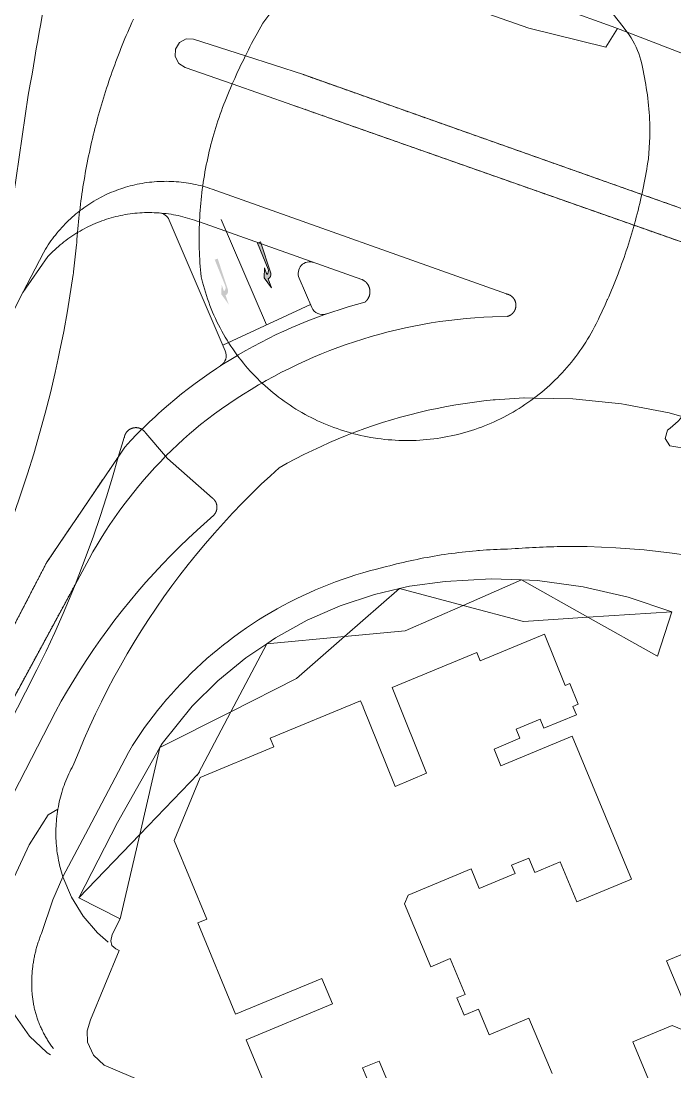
# Model space of a CAD drawing. Header units: millimetres. Extents: x 833924389 to 835767163, y 817400000 to 818811854.
# Drawn here: x 834654493 to 834710396, y 818627840 to 818717616 of the extents above; entities that cross this region are included whole.
import ezdxf

# ---------------------------------------------------------------- set-up
doc = ezdxf.new("R2010")
doc.units = ezdxf.units.MM
doc.header["$LTSCALE"] = 10
doc.header["$MEASUREMENT"] = 0
doc.linetypes.add('DGN Style 2', pattern=[15.39188, 9.235128, -6.156752])
doc.layers.add('01_Base_Plan', color=5, linetype='Continuous', lineweight=5)

msp = doc.modelspace()

# ---------------------------------------------------------------- hatches: boundary and pattern name
at = {"layer": '01_Base_Plan'}
for points in [[(834675840, 818696072), (834674961, 818698742), (834674709, 818698653), (834675607, 818696425, -0.35093), (834675497, 818695963), (834675295, 818696537), (834675276, 818695688), (834675911, 818694816), (834675633, 818695606, 0.363807)], [(834672184, 818694650), (834671305, 818697320), (834671053, 818697231), (834671951, 818695003, -0.35093), (834671840, 818694541), (834671638, 818695115), (834671620, 818694265), (834672255, 818693393), (834671977, 818694184, 0.363807)]]:
    msp.add_hatch(color=256, dxfattribs=at).paths.add_polyline_path(points)

# ---------------------------------------------------------------- linework, layer by layer
for p, q in [((834667154, 818700618), (834671957, 818689437)), ((834675479, 818691669), (834671614, 818700669)), ((834674961, 818698742), (834674709, 818698653)), ((834674709, 818698653), (834675607, 818696425)), ((834675840, 818696072), (834674961, 818698742)), ((834675295, 818696537), (834675276, 818695688)), ((834675497, 818695963), (834675295, 818696537)), ((834675276, 818695688), (834675911, 818694816)), ((834675911, 818694816), (834675633, 818695606)), ((834678265, 818695654), (834679344, 818693143)), ((834678265, 818695654), (834679344, 818693143)), ((834679229, 818693409), (834671743, 818689934))]:
    msp.add_line(p, q, dxfattribs=at)
at = {"layer": '01_Base_Plan', "flags": 128}
for points in [[(834609099, 818751690), (834627030, 818745233), (834628604, 818744667), (834651197, 818736531), (834654327, 818735404), (834659919, 818733390), (834672188, 818728972), (834684357, 818724590), (834705020, 818717150)], [(834609099, 818751690), (834627030, 818745233), (834628604, 818744667), (834651197, 818736531), (834654327, 818735404), (834659919, 818733390), (834672188, 818728972), (834684357, 818724590), (834705020, 818717150)], [(834603188, 818750505), (834606709, 818749263), (834626065, 818742438), (834627658, 818741876), (834650290, 818733895), (834652426, 818733142), (834653560, 818732736), (834659202, 818730716), (834669950, 818726867), (834674181, 818725352), (834680945, 818722969), (834697898, 818716996)], [(834603188, 818750505), (834606709, 818749263), (834626065, 818742438), (834627658, 818741876), (834650290, 818733895), (834652426, 818733142), (834653560, 818732736), (834659202, 818730716), (834669950, 818726867), (834674181, 818725352), (834680945, 818722969), (834697898, 818716996)], [(834659919, 818733390), (834659556, 818732035), (834659202, 818730716), (834659102, 818730345), (834658683, 818728781), (834656724, 818720236), (834656583, 818719522), (834656445, 818718808), (834656310, 818718093), (834656178, 818717378), (834656049, 818716662), (834655922, 818715946), (834655798, 818715229), (834655677, 818714512), (834655559, 818713794), (834655443, 818713076), (834655278, 818712223), (834655115, 818711270), (834654090, 818704233), (834652220, 818691792)], [(834684394, 818724602), (834685576, 818724969), (834686030, 818725111), (834688264, 818725507), (834690827, 818725563), (834693375, 818725279), (834695863, 818724661), (834698248, 818723720), (834700488, 818722472), (834702542, 818720939), (834704377, 818719147), (834705958, 818717129), (834706117, 818716911), (834706300, 818716674), (834706314, 818716653)], [(834670640, 818706704), (834670659, 818706782), (834670732, 818707072), (834670809, 818707363), (834670888, 818707652), (834670970, 818707941), (834671054, 818708228), (834671141, 818708515), (834671231, 818708802), (834671324, 818709087), (834671419, 818709371), (834671517, 818709655), (834671618, 818709938), (834671721, 818710219), (834671827, 818710500), (834671935, 818710780), (834672047, 818711058), (834672160, 818711336), (834672277, 818711612), (834672396, 818711888), (834672517, 818712162), (834672553, 818712240), (834672641, 818712435), (834672768, 818712707), (834672879, 818712990), (834673007, 818713262), (834673135, 818713533), (834673264, 818713803), (834673395, 818714073), (834673526, 818714343), (834673659, 818714612), (834673673, 818714639), (834673793, 818714881), (834673928, 818715149), (834674064, 818715416), (834674201, 818715683), (834674339, 818715949), (834674676, 818716540), (834675175, 818717423), (834676529, 818719243)], [(834664101, 818717761), (834663977, 818717488), (834663854, 818717214), (834663733, 818716939), (834663613, 818716664), (834663495, 818716388), (834663379, 818716112), (834663263, 818715835), (834663150, 818715557), (834663038, 818715279), (834662927, 818715000), (834662818, 818714721), (834662711, 818714441), (834662605, 818714160), (834662501, 818713879), (834662398, 818713597), (834662296, 818713314), (834662197, 818713031), (834662099, 818712748), (834662002, 818712464), (834661907, 818712179), (834661813, 818711894), (834661721, 818711609), (834661631, 818711323), (834661542, 818711036), (834661455, 818710749), (834661369, 818710462), (834661285, 818710174), (834661257, 818710075)], [(834697898, 818716996), (834704489, 818715376), (834705469, 818716977)], [(834697898, 818716996), (834704489, 818715376), (834705469, 818716977)], [(834706314, 818716653), (834706473, 818716429), (834706636, 818716177), (834706789, 818715919), (834706932, 818715655), (834707064, 818715386), (834707184, 818715111), (834707294, 818714832), (834707392, 818714548), (834707479, 818714261), (834707554, 818713971), (834707617, 818713678), (834707669, 818713382), (834707724, 818713080), (834707785, 818712786), (834707841, 818712492), (834707894, 818712196), (834707944, 818711900), (834707989, 818711604), (834708032, 818711307), (834708070, 818711009), (834708105, 818710711), (834708136, 818710413), (834708163, 818710114), (834708187, 818709815), (834708207, 818709516), (834708223, 818709216), (834708236, 818708917), (834708245, 818708617), (834708250, 818708317), (834708252, 818708017), (834708250, 818707717), (834708120, 818705851), (834708074, 818705555), (834708026, 818705259), (834707977, 818704963), (834707925, 818704667), (834707872, 818704372), (834707817, 818704077), (834707760, 818703783), (834707701, 818703489), (834707640, 818703195), (834707577, 818702901), (834707556, 818702804), (834707513, 818702609), (834707446, 818702316), (834707378, 818702024), (834707308, 818701732), (834707236, 818701441), (834707162, 818701150), (834707087, 818700860), (834707009, 818700570), (834706930, 818700281), (834706898, 818700168), (834706849, 818699992), (834706766, 818699703), (834706681, 818699416), (834706595, 818699128), (834706506, 818698842), (834706416, 818698556), (834706324, 818698270), (834706230, 818697985), (834706135, 818697701), (834706037, 818697417), (834705938, 818697134), (834705837, 818696851), (834705734, 818696569), (834705630, 818696288), (834705524, 818696008), (834705416, 818695728), (834705306, 818695449), (834705194, 818695170), (834705081, 818694892), (834704966, 818694615), (834704849, 818694339), (834704730, 818694064), (834704627, 818693829)], [(834705020, 818717150), (834705469, 818716977)], [(834705020, 818717150), (834705469, 818716977)], [(834705469, 818716977), (834706314, 818716653)], [(834705469, 818716977), (834706314, 818716653)], [(834706314, 818716653), (834718065, 818712143)], [(834706314, 818716653), (834718065, 818712143)], [(834669250, 818716070), (834668601, 818716083), (834668031, 818715773), (834667690, 818715220), (834667669, 818714572), (834667972, 818713998), (834668520, 818713650)], [(834669250, 818716070), (834668601, 818716083), (834668031, 818715773), (834667690, 818715220), (834667669, 818714572), (834667972, 818713998), (834668520, 818713650)], [(834669250, 818716070), (834673673, 818714639), (834678632, 818713034)], [(834669250, 818716070), (834673673, 818714639), (834678632, 818713034)], [(834668520, 818713650), (834672553, 818712240), (834677730, 818710430)], [(834668520, 818713650), (834672553, 818712240), (834677730, 818710430)], [(834678632, 818713034), (834707556, 818702804), (834717004, 818699462), (834757585, 818685108)], [(834677730, 818710430), (834706898, 818700168), (834716198, 818696896), (834756840, 818682598)], [(834661257, 818710075), (834661202, 818709885), (834661121, 818709596), (834661042, 818709307), (834660964, 818709017), (834660888, 818708727), (834660813, 818708437), (834660740, 818708146), (834660669, 818707854), (834660599, 818707563), (834660531, 818707270), (834660464, 818706978), (834660399, 818706685), (834660336, 818706392), (834660274, 818706098), (834660214, 818705804), (834660155, 818705510), (834660098, 818705216), (834660043, 818704921), (834659989, 818704626), (834659937, 818704330), (834659886, 818704035), (834659837, 818703739), (834659790, 818703442), (834659744, 818703146), (834659700, 818702849), (834659658, 818702552), (834659617, 818702255), (834659578, 818701957), (834659540, 818701660), (834659509, 818701398)], [(834670025, 818703505), (834670031, 818703543), (834670074, 818703840), (834670120, 818704137), (834670169, 818704433), (834670220, 818704728), (834670275, 818705023), (834670332, 818705318), (834670392, 818705612), (834670454, 818705905), (834670520, 818706198), (834670588, 818706490), (834670640, 818706704)], [(834670025, 818703505), (834669841, 818703553), (834669637, 818703603), (834669432, 818703649), (834669226, 818703692), (834669020, 818703731), (834668813, 818703767), (834668605, 818703798), (834668397, 818703827), (834668189, 818703851), (834667980, 818703872), (834667770, 818703890), (834667561, 818703903), (834667351, 818703913), (834667141, 818703920), (834666931, 818703922), (834666721, 818703921), (834666511, 818703917), (834666302, 818703908), (834666092, 818703896), (834665883, 818703881), (834665673, 818703861), (834665465, 818703838), (834665256, 818703812), (834665049, 818703782), (834664841, 818703748), (834664635, 818703710), (834664429, 818703669), (834664224, 818703625), (834664019, 818703577), (834663816, 818703525), (834663613, 818703469), (834663412, 818703411), (834663211, 818703348), (834663012, 818703282), (834662813, 818703213), (834662616, 818703140), (834662421, 818703064), (834662226, 818702985), (834662034, 818702902), (834661842, 818702815), (834661652, 818702726), (834661464, 818702633), (834661277, 818702537), (834661092, 818702437), (834660909, 818702335), (834660728, 818702229), (834660548, 818702120), (834660371, 818702008), (834660195, 818701892), (834660022, 818701774), (834659850, 818701653), (834659681, 818701529), (834659584, 818701455), (834659514, 818701401), (834659509, 818701398)], [(834670025, 818703505), (834669841, 818703553), (834669637, 818703603), (834669432, 818703649), (834669226, 818703692), (834669020, 818703731), (834668813, 818703767), (834668605, 818703798), (834668397, 818703827), (834668189, 818703851), (834667980, 818703872), (834667770, 818703890), (834667561, 818703903), (834667351, 818703913), (834667141, 818703920), (834666931, 818703922), (834666721, 818703921), (834666511, 818703917), (834666302, 818703908), (834666092, 818703896), (834665883, 818703881), (834665673, 818703861), (834665465, 818703838), (834665256, 818703812), (834665049, 818703782), (834664841, 818703748), (834664635, 818703710), (834664429, 818703669), (834664224, 818703625), (834664019, 818703577), (834663816, 818703525), (834663613, 818703469), (834663412, 818703411), (834663211, 818703348), (834663012, 818703282), (834662813, 818703213), (834662616, 818703140), (834662421, 818703064), (834662226, 818702985), (834662034, 818702902), (834661842, 818702815), (834661652, 818702726), (834661464, 818702633), (834661277, 818702537), (834661092, 818702437), (834660909, 818702335), (834660728, 818702229), (834660548, 818702120), (834660371, 818702008), (834660195, 818701892), (834660022, 818701774), (834659850, 818701653), (834659681, 818701529), (834659584, 818701455), (834659514, 818701401), (834659509, 818701398)], [(834669748, 818700448), (834669753, 818700557), (834669768, 818700857), (834669786, 818701156), (834669807, 818701456), (834669830, 818701755), (834669857, 818702054), (834669886, 818702352), (834669918, 818702651), (834669953, 818702948), (834669990, 818703246), (834670008, 818703376), (834670025, 818703505)], [(834675092, 818686693), (834675451, 818686898), (834676110, 818687259), (834676774, 818687609), (834677445, 818687947), (834678122, 818688273), (834678804, 818688588), (834679492, 818688890), (834680184, 818689181), (834680882, 818689459), (834681585, 818689725), (834682292, 818689979), (834683003, 818690220), (834683719, 818690449), (834684438, 818690666), (834685161, 818690869), (834685887, 818691061), (834686617, 818691239), (834687350, 818691405), (834688085, 818691558), (834688823, 818691698), (834689564, 818691825), (834690306, 818691939), (834691050, 818692040), (834691796, 818692129), (834692544, 818692204), (834693293, 818692266), (834694042, 818692315), (834694792, 818692351), (834696055, 818692382), (834696072, 818692386), (834696088, 818692391), (834696105, 818692396), (834696121, 818692401), (834696137, 818692406), (834696154, 818692412), (834696170, 818692418), (834696186, 818692424), (834696201, 818692431), (834696217, 818692438), (834696233, 818692445), (834696248, 818692452), (834696263, 818692460), (834696279, 818692468), (834696294, 818692476), (834696309, 818692485), (834696323, 818692493), (834696338, 818692502), (834696352, 818692512), (834696367, 818692521), (834696381, 818692531), (834696395, 818692541), (834696409, 818692551), (834696422, 818692562), (834696436, 818692572), (834696449, 818692583), (834696462, 818692594), (834696475, 818692606), (834696487, 818692617), (834696500, 818692629), (834696512, 818692641), (834696524, 818692653), (834696536, 818692666), (834696547, 818692679), (834696559, 818692691), (834696570, 818692704), (834696581, 818692718), (834696591, 818692731), (834696602, 818692745), (834696612, 818692759), (834696622, 818692773), (834696631, 818692787), (834696641, 818692801), (834696650, 818692815), (834696659, 818692830), (834696668, 818692845), (834696676, 818692860), (834696684, 818692875), (834696692, 818692890), (834696700, 818692905), (834696707, 818692921), (834696714, 818692937), (834696721, 818692952), (834696727, 818692968), (834696734, 818692984), (834696740, 818693000), (834696745, 818693016), (834696751, 818693033), (834696756, 818693049), (834696761, 818693065), (834696765, 818693082), (834696770, 818693099), (834696774, 818693115), (834696777, 818693132), (834696781, 818693149), (834696784, 818693166), (834696787, 818693183), (834696789, 818693199), (834696791, 818693216), (834696793, 818693234), (834696795, 818693251), (834696796, 818693268), (834696797, 818693285), (834696798, 818693302), (834696798, 818693319), (834696798, 818693336), (834696798, 818693353), (834696798, 818693370), (834696797, 818693388), (834696796, 818693405), (834696795, 818693422), (834696793, 818693439), (834696791, 818693456), (834696789, 818693473), (834696786, 818693490), (834696783, 818693507), (834696780, 818693524), (834696777, 818693540), (834696773, 818693557), (834696769, 818693574), (834696765, 818693590), (834696760, 818693607), (834696755, 818693623), (834696750, 818693640), (834696744, 818693656), (834696739, 818693672), (834696733, 818693688), (834696726, 818693704), (834696720, 818693720), (834696713, 818693736), (834696706, 818693751), (834696698, 818693767), (834696691, 818693782), (834696683, 818693797), (834696675, 818693812), (834696666, 818693827), (834696657, 818693842), (834696648, 818693856), (834696639, 818693871), (834696630, 818693885), (834696620, 818693899), (834696610, 818693913), (834696600, 818693927), (834696589, 818693941), (834696579, 818693954), (834696568, 818693967), (834696557, 818693980), (834696545, 818693993), (834696534, 818694006), (834696522, 818694018), (834696510, 818694030), (834696497, 818694042), (834696485, 818694054), (834696472, 818694066), (834696459, 818694077), (834696446, 818694088), (834696433, 818694099), (834696420, 818694110), (834696406, 818694120), (834696392, 818694130), (834696378, 818694140), (834696364, 818694150), (834696350, 818694159), (834696335, 818694168), (834696321, 818694177), (834696306, 818694186), (834696291, 818694195), (834696276, 818694203), (834696261, 818694211), (834696245, 818694218), (834696230, 818694226), (834696214, 818694233), (834696199, 818694239), (834696183, 818694246), (834696167, 818694252), (834696151, 818694258), (834696135, 818694264), (834696118, 818694269), (834696102, 818694274), (834696085, 818694279), (834696069, 818694284), (834696052, 818694288), (834696036, 818694292), (834696019, 818694296), (834696002, 818694299), (834695985, 818694302), (834670846, 818703251), (834670647, 818703318), (834670447, 818703382), (834670246, 818703443), (834670044, 818703500), (834670025, 818703505)], [(834675092, 818686693), (834675451, 818686898), (834676110, 818687259), (834676774, 818687609), (834677445, 818687947), (834678122, 818688273), (834678804, 818688588), (834679492, 818688890), (834680184, 818689181), (834680882, 818689459), (834681585, 818689725), (834682292, 818689979), (834683003, 818690220), (834683719, 818690449), (834684438, 818690666), (834685161, 818690869), (834685887, 818691061), (834686617, 818691239), (834687350, 818691405), (834688085, 818691558), (834688823, 818691698), (834689564, 818691825), (834690306, 818691939), (834691050, 818692040), (834691796, 818692129), (834692544, 818692204), (834693293, 818692266), (834694042, 818692315), (834694792, 818692351), (834696055, 818692382), (834696072, 818692386), (834696088, 818692391), (834696105, 818692396), (834696121, 818692401), (834696137, 818692406), (834696154, 818692412), (834696170, 818692418), (834696186, 818692424), (834696201, 818692431), (834696217, 818692438), (834696233, 818692445), (834696248, 818692452), (834696263, 818692460), (834696279, 818692468), (834696294, 818692476), (834696309, 818692485), (834696323, 818692493), (834696338, 818692502), (834696352, 818692512), (834696367, 818692521), (834696381, 818692531), (834696395, 818692541), (834696409, 818692551), (834696422, 818692562), (834696436, 818692572), (834696449, 818692583), (834696462, 818692594), (834696475, 818692606), (834696487, 818692617), (834696500, 818692629), (834696512, 818692641), (834696524, 818692653), (834696536, 818692666), (834696547, 818692679), (834696559, 818692691), (834696570, 818692704), (834696581, 818692718), (834696591, 818692731), (834696602, 818692745), (834696612, 818692759), (834696622, 818692773), (834696631, 818692787), (834696641, 818692801), (834696650, 818692815), (834696659, 818692830), (834696668, 818692845), (834696676, 818692860), (834696684, 818692875), (834696692, 818692890), (834696700, 818692905), (834696707, 818692921), (834696714, 818692937), (834696721, 818692952), (834696727, 818692968), (834696734, 818692984), (834696740, 818693000), (834696745, 818693016), (834696751, 818693033), (834696756, 818693049), (834696761, 818693065), (834696765, 818693082), (834696770, 818693099), (834696774, 818693115), (834696777, 818693132), (834696781, 818693149), (834696784, 818693166), (834696787, 818693183), (834696789, 818693199), (834696791, 818693216), (834696793, 818693234), (834696795, 818693251), (834696796, 818693268), (834696797, 818693285), (834696798, 818693302), (834696798, 818693319), (834696798, 818693336), (834696798, 818693353), (834696798, 818693370), (834696797, 818693388), (834696796, 818693405), (834696795, 818693422), (834696793, 818693439), (834696791, 818693456), (834696789, 818693473), (834696786, 818693490), (834696783, 818693507), (834696780, 818693524), (834696777, 818693540), (834696773, 818693557), (834696769, 818693574), (834696765, 818693590), (834696760, 818693607), (834696755, 818693623), (834696750, 818693640), (834696744, 818693656), (834696739, 818693672), (834696733, 818693688), (834696726, 818693704), (834696720, 818693720), (834696713, 818693736), (834696706, 818693751), (834696698, 818693767), (834696691, 818693782), (834696683, 818693797), (834696675, 818693812), (834696666, 818693827), (834696657, 818693842), (834696648, 818693856), (834696639, 818693871), (834696630, 818693885), (834696620, 818693899), (834696610, 818693913), (834696600, 818693927), (834696589, 818693941), (834696579, 818693954), (834696568, 818693967), (834696557, 818693980), (834696545, 818693993), (834696534, 818694006), (834696522, 818694018), (834696510, 818694030), (834696497, 818694042), (834696485, 818694054), (834696472, 818694066), (834696459, 818694077), (834696446, 818694088), (834696433, 818694099), (834696420, 818694110), (834696406, 818694120), (834696392, 818694130), (834696378, 818694140), (834696364, 818694150), (834696350, 818694159), (834696335, 818694168), (834696321, 818694177), (834696306, 818694186), (834696291, 818694195), (834696276, 818694203), (834696261, 818694211), (834696245, 818694218), (834696230, 818694226), (834696214, 818694233), (834696199, 818694239), (834696183, 818694246), (834696167, 818694252), (834696151, 818694258), (834696135, 818694264), (834696118, 818694269), (834696102, 818694274), (834696085, 818694279), (834696069, 818694284), (834696052, 818694288), (834696036, 818694292), (834696019, 818694296), (834696002, 818694299), (834695985, 818694302), (834670846, 818703251), (834670647, 818703318), (834670447, 818703382), (834670246, 818703443), (834670044, 818703500), (834670025, 818703505)], [(834659509, 818701398), (834659349, 818701271), (834659186, 818701139), (834659026, 818701003), (834658868, 818700864), (834658713, 818700723), (834658560, 818700579), (834658410, 818700433), (834658262, 818700283), (834658117, 818700132), (834657974, 818699977), (834657834, 818699821), (834657697, 818699662), (834657563, 818699500), (834657432, 818699336), (834657303, 818699170), (834657178, 818699002), (834657055, 818698831), (834656936, 818698659), (834656819, 818698484), (834656705, 818698308), (834656595, 818698129), (834656405, 818697805), (834654657, 818694417)], [(834659509, 818701398), (834659349, 818701271), (834659186, 818701139), (834659026, 818701003), (834658868, 818700864), (834658713, 818700723), (834658560, 818700579), (834658410, 818700433), (834658262, 818700283), (834658117, 818700132), (834657974, 818699977), (834657834, 818699821), (834657697, 818699662), (834657563, 818699500), (834657432, 818699336), (834657303, 818699170), (834657178, 818699002), (834657055, 818698831), (834656936, 818698659), (834656819, 818698484), (834656705, 818698308), (834656595, 818698129), (834656405, 818697805), (834654657, 818694417)], [(834659509, 818701398), (834659505, 818701362), (834659501, 818701334), (834659470, 818701064), (834659438, 818700766), (834659407, 818700467), (834659377, 818700169), (834659349, 818699870), (834659323, 818699571), (834659321, 818699548)], [(834659321, 818699548), (834659357, 818699570), (834659368, 818699576), (834659536, 818699675), (834659716, 818699776), (834659898, 818699875), (834660081, 818699970), (834660267, 818700062), (834660454, 818700151), (834660642, 818700236), (834660832, 818700318), (834661023, 818700397), (834661216, 818700473), (834661409, 818700545), (834661605, 818700613), (834661801, 818700679), (834661998, 818700741), (834662197, 818700799), (834662396, 818700854), (834662596, 818700905), (834662798, 818700953), (834663000, 818700998), (834663202, 818701039), (834663406, 818701076), (834663610, 818701110), (834663815, 818701140), (834664020, 818701166), (834664225, 818701190), (834664431, 818701209), (834664637, 818701225), (834664844, 818701237), (834665051, 818701246), (834665257, 818701251), (834665464, 818701252), (834665671, 818701250), (834665878, 818701244), (834666085, 818701235), (834666291, 818701222), (834666497, 818701205), (834666703, 818701185), (834666909, 818701161), (834667114, 818701134), (834667318, 818701103), (834667522, 818701069), (834667725, 818701031), (834667928, 818700989), (834668130, 818700944), (834668331, 818700895), (834668531, 818700843), (834668730, 818700787), (834668929, 818700728), (834669126, 818700666), (834669322, 818700600), (834669552, 818700517), (834669748, 818700448)], [(834659321, 818699548), (834659357, 818699570), (834659368, 818699576), (834659536, 818699675), (834659716, 818699776), (834659898, 818699875), (834660081, 818699970), (834660267, 818700062), (834660454, 818700151), (834660642, 818700236), (834660832, 818700318), (834661023, 818700397), (834661216, 818700473), (834661409, 818700545), (834661605, 818700613), (834661801, 818700679), (834661998, 818700741), (834662197, 818700799), (834662396, 818700854), (834662596, 818700905), (834662798, 818700953), (834663000, 818700998), (834663202, 818701039), (834663406, 818701076), (834663610, 818701110), (834663815, 818701140), (834664020, 818701166), (834664225, 818701190), (834664431, 818701209), (834664637, 818701225), (834664844, 818701237), (834665051, 818701246), (834665257, 818701251), (834665464, 818701252), (834665671, 818701250), (834665878, 818701244), (834666085, 818701235), (834666291, 818701222), (834666497, 818701205), (834666703, 818701185), (834666909, 818701161), (834667114, 818701134), (834667318, 818701103), (834667522, 818701069), (834667725, 818701031), (834667928, 818700989), (834668130, 818700944), (834668331, 818700895), (834668531, 818700843), (834668730, 818700787), (834668929, 818700728), (834669126, 818700666), (834669322, 818700600), (834669552, 818700517), (834669748, 818700448)], [(834672992, 818689053), (834672947, 818689112), (834672771, 818689355), (834672600, 818689601), (834672432, 818689850), (834672268, 818690101), (834672109, 818690355), (834671954, 818690612), (834671803, 818690872), (834671656, 818691133), (834671514, 818691397), (834671376, 818691664), (834671243, 818691933), (834671115, 818692204), (834670990, 818692477), (834670871, 818692752), (834670756, 818693029), (834670645, 818693308), (834670539, 818693589), (834670438, 818693871), (834670342, 818694155), (834670250, 818694441), (834670164, 818694728), (834670082, 818695017), (834670004, 818695307), (834669893, 818695764), (834669863, 818696063), (834669836, 818696361), (834669812, 818696660), (834669790, 818696960), (834669772, 818697259), (834669756, 818697559), (834669743, 818697858), (834669733, 818698158), (834669725, 818698458), (834669721, 818698758), (834669719, 818699058), (834669720, 818699358), (834669724, 818699658), (834669731, 818699958), (834669740, 818700258), (834669746, 818700392), (834669748, 818700448)], [(834669748, 818700448), (834683624, 818695539), (834683642, 818695531), (834683660, 818695523), (834683678, 818695515), (834683696, 818695506), (834683713, 818695497), (834683731, 818695487), (834683748, 818695478), (834683765, 818695468), (834683782, 818695458), (834683799, 818695447), (834683816, 818695436), (834683832, 818695425), (834683848, 818695414), (834683864, 818695402), (834683880, 818695390), (834683896, 818695378), (834683911, 818695365), (834683926, 818695352), (834683941, 818695339), (834683956, 818695326), (834683970, 818695312), (834683984, 818695298), (834683998, 818695284), (834684012, 818695270), (834684026, 818695255), (834684039, 818695241), (834684052, 818695226), (834684065, 818695210), (834684077, 818695195), (834684089, 818695179), (834684101, 818695163), (834684113, 818695147), (834684124, 818695131), (834684135, 818695114), (834684146, 818695098), (834684156, 818695081), (834684166, 818695064), (834684176, 818695047), (834684186, 818695029), (834684195, 818695012), (834684204, 818694994), (834684213, 818694976), (834684221, 818694958), (834684229, 818694940), (834684237, 818694922), (834684244, 818694903), (834684251, 818694885), (834684258, 818694866), (834684264, 818694847), (834684270, 818694828), (834684276, 818694809), (834684281, 818694790), (834684286, 818694771), (834684291, 818694752), (834684295, 818694733), (834684299, 818694713), (834684303, 818694694), (834684307, 818694674), (834684310, 818694654), (834684312, 818694635), (834684315, 818694615), (834684317, 818694595), (834684318, 818694576), (834684320, 818694556), (834684321, 818694536), (834684321, 818694516), (834684321, 818694496), (834684321, 818694477), (834684321, 818694457), (834684320, 818694437), (834684319, 818694417), (834684318, 818694397), (834684316, 818694378), (834684314, 818694358), (834684311, 818694338), (834684308, 818694319), (834684305, 818694299), (834684302, 818694279), (834684298, 818694260), (834684294, 818694241), (834684289, 818694221), (834684284, 818694202), (834684279, 818694183), (834684273, 818694164), (834684268, 818694145), (834684261, 818694126), (834684255, 818694107), (834684248, 818694089), (834684241, 818694070), (834684233, 818694052), (834684225, 818694034), (834684217, 818694016), (834684209, 818693998), (834684200, 818693980), (834684191, 818693962), (834684182, 818693945), (834684172, 818693927), (834684162, 818693910), (834684152, 818693893), (834684152, 818693893), (834684141, 818693876), (834684130, 818693860), (834684119, 818693843), (834684108, 818693827), (834684096, 818693811), (834684084, 818693795), (834684072, 818693780), (834684059, 818693764), (834684046, 818693749), (834684033, 818693734), (834684020, 818693720), (834684006, 818693705), (834683993, 818693691), (834683978, 818693677), (834683964, 818693663), (834683950, 818693650), (834683935, 818693637), (834683920, 818693624), (834683905, 818693611), (834683888, 818693598), (834683178, 818693407), (834682472, 818693203), (834681769, 818692987), (834681070, 818692758), (834680375, 818692518), (834679684, 818692266), (834678998, 818692001), (834678317, 818691724), (834677640, 818691436), (834676969, 818691136), (834676303, 818690824), (834675643, 818690501), (834674988, 818690166), (834674339, 818689820), (834673697, 818689463), (834673060, 818689094), (834672992, 818689053)], [(834669748, 818700448), (834683624, 818695539), (834683642, 818695531), (834683660, 818695523), (834683678, 818695515), (834683696, 818695506), (834683713, 818695497), (834683731, 818695487), (834683748, 818695478), (834683765, 818695468), (834683782, 818695458), (834683799, 818695447), (834683816, 818695436), (834683832, 818695425), (834683848, 818695414), (834683864, 818695402), (834683880, 818695390), (834683896, 818695378), (834683911, 818695365), (834683926, 818695352), (834683941, 818695339), (834683956, 818695326), (834683970, 818695312), (834683984, 818695298), (834683998, 818695284), (834684012, 818695270), (834684026, 818695255), (834684039, 818695241), (834684052, 818695226), (834684065, 818695210), (834684077, 818695195), (834684089, 818695179), (834684101, 818695163), (834684113, 818695147), (834684124, 818695131), (834684135, 818695114), (834684146, 818695098), (834684156, 818695081), (834684166, 818695064), (834684176, 818695047), (834684186, 818695029), (834684195, 818695012), (834684204, 818694994), (834684213, 818694976), (834684221, 818694958), (834684229, 818694940), (834684237, 818694922), (834684244, 818694903), (834684251, 818694885), (834684258, 818694866), (834684264, 818694847), (834684270, 818694828), (834684276, 818694809), (834684281, 818694790), (834684286, 818694771), (834684291, 818694752), (834684295, 818694733), (834684299, 818694713), (834684303, 818694694), (834684307, 818694674), (834684310, 818694654), (834684312, 818694635), (834684315, 818694615), (834684317, 818694595), (834684318, 818694576), (834684320, 818694556), (834684321, 818694536), (834684321, 818694516), (834684321, 818694496), (834684321, 818694477), (834684321, 818694457), (834684320, 818694437), (834684319, 818694417), (834684318, 818694397), (834684316, 818694378), (834684314, 818694358), (834684311, 818694338), (834684308, 818694319), (834684305, 818694299), (834684302, 818694279), (834684298, 818694260), (834684294, 818694241), (834684289, 818694221), (834684284, 818694202), (834684279, 818694183), (834684273, 818694164), (834684268, 818694145), (834684261, 818694126), (834684255, 818694107), (834684248, 818694089), (834684241, 818694070), (834684233, 818694052), (834684225, 818694034), (834684217, 818694016), (834684209, 818693998), (834684200, 818693980), (834684191, 818693962), (834684182, 818693945), (834684172, 818693927), (834684162, 818693910), (834684152, 818693893), (834684152, 818693893), (834684141, 818693876), (834684130, 818693860), (834684119, 818693843), (834684108, 818693827), (834684096, 818693811), (834684084, 818693795), (834684072, 818693780), (834684059, 818693764), (834684046, 818693749), (834684033, 818693734), (834684020, 818693720), (834684006, 818693705), (834683993, 818693691), (834683978, 818693677), (834683964, 818693663), (834683950, 818693650), (834683935, 818693637), (834683920, 818693624), (834683905, 818693611), (834683888, 818693598), (834683178, 818693407), (834682472, 818693203), (834681769, 818692987), (834681070, 818692758), (834680375, 818692518), (834679684, 818692266), (834678998, 818692001), (834678317, 818691724), (834677640, 818691436), (834676969, 818691136), (834676303, 818690824), (834675643, 818690501), (834674988, 818690166), (834674339, 818689820), (834673697, 818689463), (834673060, 818689094), (834672992, 818689053)], [(834654657, 818694417), (834656790, 818697499), (834656932, 818697648), (834657078, 818697796), (834657225, 818697940), (834657376, 818698083), (834657529, 818698222), (834657684, 818698359), (834657841, 818698493), (834658001, 818698624), (834658163, 818698753), (834658327, 818698878), (834658494, 818699001), (834658663, 818699121), (834658833, 818699238), (834659006, 818699352), (834659181, 818699462), (834659321, 818699548)], [(834654657, 818694417), (834656790, 818697499), (834656932, 818697648), (834657078, 818697796), (834657225, 818697940), (834657376, 818698083), (834657529, 818698222), (834657684, 818698359), (834657841, 818698493), (834658001, 818698624), (834658163, 818698753), (834658327, 818698878), (834658494, 818699001), (834658663, 818699121), (834658833, 818699238), (834659006, 818699352), (834659181, 818699462), (834659321, 818699548)], [(834659321, 818699548), (834659299, 818699272), (834659295, 818699225), (834659276, 818698973), (834659255, 818698674), (834659243, 818698492)], [(834657672, 818688779), (834657795, 818689345), (834658145, 818691105), (834658465, 818692870), (834658949, 818695974), (834658967, 818696089), (834658978, 818696186), (834659243, 818698492)], [(834654657, 818694417), (834653070, 818691322)], [(834654657, 818694417), (834653070, 818691322)], [(834704627, 818693829), (834704610, 818693789), (834704488, 818693515), (834704364, 818693241), (834704238, 818692969), (834704111, 818692697), (834703982, 818692426), (834703852, 818692156), (834703650, 818691748), (834703513, 818691481), (834703372, 818691216), (834703227, 818690954), (834703077, 818690694), (834702922, 818690437), (834702764, 818690182), (834702601, 818689930), (834702435, 818689681), (834702264, 818689434), (834702089, 818689190), (834701910, 818688950), (834701727, 818688712), (834701540, 818688477), (834701349, 818688246), (834701155, 818688017), (834700956, 818687792), (834700754, 818687570), (834700548, 818687352), (834700339, 818687137), (834700126, 818686926), (834699910, 818686718), (834699690, 818686514), (834699467, 818686313), (834699241, 818686116), (834699011, 818685923), (834698778, 818685734), (834698542, 818685549), (834698424, 818685459), (834698351, 818685404)], [(834672992, 818689053), (834672431, 818688714), (834671808, 818688324), (834671192, 818687922), (834670583, 818687510), (834669981, 818687087), (834669387, 818686654), (834668800, 818686211), (834668221, 818685757), (834667650, 818685294), (834667088, 818684820), (834666534, 818684337), (834666221, 818684055)], [(834672992, 818689053), (834672431, 818688714), (834671808, 818688324), (834671192, 818687922), (834670583, 818687510), (834669981, 818687087), (834669387, 818686654), (834668800, 818686211), (834668221, 818685757), (834667650, 818685294), (834667088, 818684820), (834666534, 818684337), (834666221, 818684055)], [(834675092, 818686693), (834674920, 818686856), (834674706, 818687067), (834674496, 818687281), (834674289, 818687498), (834674086, 818687719), (834673887, 818687943), (834673691, 818688171), (834673499, 818688401), (834673311, 818688635), (834673127, 818688872), (834672992, 818689053)], [(834669058, 818682487), (834669835, 818683146), (834670429, 818683606), (834671031, 818684055), (834671641, 818684494), (834672258, 818684922), (834672882, 818685340), (834673514, 818685746), (834674153, 818686141), (834674799, 818686525), (834675092, 818686693)], [(834669058, 818682487), (834669835, 818683146), (834670429, 818683606), (834671031, 818684055), (834671641, 818684494), (834672258, 818684922), (834672882, 818685340), (834673514, 818685746), (834674153, 818686141), (834674799, 818686525), (834675092, 818686693)], [(834682477, 818682487), (834682364, 818682520), (834682077, 818682607), (834681792, 818682698), (834681508, 818682795), (834681225, 818682896), (834680944, 818683002), (834680666, 818683113), (834680389, 818683228), (834680114, 818683348), (834679841, 818683472), (834679570, 818683601), (834679301, 818683734), (834679035, 818683872), (834678770, 818684015), (834678509, 818684161), (834678250, 818684312), (834677993, 818684468), (834677739, 818684627), (834677487, 818684791), (834677239, 818684959), (834676993, 818685131), (834676750, 818685307), (834676510, 818685487), (834676274, 818685671), (834676040, 818685859), (834675809, 818686051), (834675582, 818686247), (834675358, 818686446), (834675137, 818686650), (834675092, 818686693)], [(834698351, 818685404), (834698303, 818685367), (834698062, 818685190), (834697817, 818685017), (834697569, 818684847), (834697318, 818684682), (834697065, 818684521), (834696810, 818684365), (834696551, 818684212), (834696290, 818684064), (834696027, 818683920), (834695761, 818683781), (834695493, 818683646), (834695223, 818683515), (834694951, 818683389), (834694677, 818683268), (834694400, 818683151), (834694122, 818683039), (834693842, 818682931), (834693561, 818682828), (834693277, 818682730), (834692992, 818682636), (834692706, 818682547), (834692418, 818682463), (834692128, 818682384), (834691838, 818682309), (834691546, 818682240), (834691253, 818682175), (834690959, 818682115), (834690664, 818682060), (834690368, 818682010), (834690072, 818681965), (834689774, 818681924), (834689476, 818681889), (834689178, 818681859), (834688879, 818681833), (834688580, 818681813), (834688280, 818681797), (834687980, 818681787), (834687680, 818681781), (834687380, 818681781), (834687080, 818681785), (834686781, 818681794), (834686481, 818681809), (834686182, 818681828), (834685883, 818681853), (834685584, 818681882), (834685286, 818681916), (834684989, 818681955), (834684409, 818682046), (834684114, 818682099), (834683819, 818682157), (834683526, 818682220), (834683234, 818682287), (834682943, 818682360), (834682799, 818682398)], [(834682799, 818682398), (834683114, 818682520), (834683871, 818682797), (834684633, 818683060), (834685399, 818683311), (834686169, 818683548), (834686944, 818683771), (834687722, 818683981), (834688504, 818684177), (834689289, 818684360), (834690077, 818684528), (834690868, 818684684), (834691662, 818684825), (834692458, 818684952), (834693256, 818685066), (834694056, 818685165), (834694857, 818685251), (834695031, 818685266)], [(834682799, 818682398), (834683114, 818682520), (834683871, 818682797), (834684633, 818683060), (834685399, 818683311), (834686169, 818683548), (834686944, 818683771), (834687722, 818683981), (834688504, 818684177), (834689289, 818684360), (834690077, 818684528), (834690868, 818684684), (834691662, 818684825), (834692458, 818684952), (834693256, 818685066), (834694056, 818685165), (834694857, 818685251), (834695031, 818685266)], [(834695031, 818685266), (834697465, 818685419), (834697510, 818685420), (834698351, 818685404)], [(834695031, 818685266), (834697465, 818685419), (834697510, 818685420), (834698351, 818685404)], [(834698351, 818685404), (834701671, 818685339), (834705810, 818684911), (834706128, 818684851), (834709899, 818684140), (834710984, 818683840)], [(834698351, 818685404), (834701671, 818685339), (834705810, 818684911), (834706128, 818684851), (834709899, 818684140), (834710984, 818683840)], [(834666221, 818684055), (834665988, 818683844), (834665451, 818683342), (834664923, 818682830), (834664828, 818682737)], [(834666221, 818684055), (834665988, 818683844), (834665451, 818683342), (834664923, 818682830), (834664828, 818682737)], [(834664828, 818682737), (834664813, 818682746), (834664798, 818682754), (834664783, 818682763), (834664767, 818682771), (834664752, 818682779), (834664736, 818682786), (834664720, 818682794), (834664704, 818682801), (834664688, 818682807), (834664671, 818682814), (834664655, 818682820), (834664639, 818682826), (834664622, 818682831), (834664605, 818682837), (834664589, 818682842), (834664572, 818682847), (834664555, 818682851), (834664538, 818682855), (834664521, 818682859), (834664504, 818682862), (834664486, 818682866), (834664469, 818682869), (834664452, 818682871), (834664434, 818682874), (834664417, 818682876), (834664400, 818682877), (834664382, 818682879), (834664365, 818682880), (834664347, 818682881), (834664330, 818682881), (834664312, 818682881), (834664295, 818682881), (834664277, 818682881), (834664260, 818682880), (834664242, 818682879), (834664225, 818682878), (834664208, 818682876), (834664190, 818682874), (834664173, 818682872), (834664156, 818682869), (834664138, 818682866), (834664121, 818682863), (834664104, 818682860), (834664087, 818682856), (834664070, 818682852), (834664053, 818682848), (834664036, 818682843), (834664019, 818682838), (834664003, 818682833), (834663986, 818682827), (834663969, 818682822), (834663953, 818682816), (834663937, 818682809), (834663921, 818682802), (834663904, 818682796), (834663889, 818682788), (834663873, 818682781), (834663857, 818682773), (834663842, 818682765), (834663826, 818682757), (834663811, 818682748), (834663796, 818682739), (834663781, 818682730), (834663766, 818682721), (834663751, 818682711), (834663737, 818682701), (834663723, 818682691), (834663709, 818682681), (834663695, 818682670), (834663681, 818682659), (834663668, 818682648), (834663654, 818682637), (834663641, 818682625), (834663628, 818682614), (834663615, 818682602), (834663603, 818682589), (834663591, 818682577), (834663579, 818682564), (834663567, 818682551), (834663555, 818682538), (834663544, 818682525), (834663533, 818682512), (834663522, 818682498), (834663511, 818682484), (834663501, 818682470), (834663490, 818682456), (834663480, 818682441), (834663471, 818682427), (834663461, 818682412), (834663452, 818682397), (834663443, 818682382), (834663435, 818682367), (834663426, 818682352), (834663418, 818682336), (834663410, 818682320), (834663403, 818682305), (834663395, 818682289), (834663388, 818682273), (834663382, 818682257), (834663375, 818682240), (834663375, 818682240), (834663369, 818682224), (834663363, 818682207), (834663357, 818682191), (834663352, 818682174), (834663347, 818682157), (834663342, 818682141), (834663338, 818682124), (834663334, 818682107), (834663330, 818682090), (834663327, 818682073), (834663322, 818682046), (834662792, 818680368)], [(834664828, 818682737), (834664404, 818682310), (834663894, 818681780), (834663358, 818681203), (834662792, 818680368)], [(834664828, 818682737), (834664404, 818682310), (834663894, 818681780), (834663358, 818681203), (834662792, 818680368)], [(834666857, 818680432), (834665152, 818682422), (834665143, 818682437), (834665133, 818682451), (834665123, 818682465), (834665112, 818682480), (834665102, 818682493), (834665091, 818682507), (834665080, 818682521), (834665069, 818682534), (834665057, 818682547), (834665045, 818682560), (834665033, 818682573), (834665021, 818682585), (834665009, 818682598), (834664996, 818682610), (834664983, 818682622), (834664970, 818682633), (834664957, 818682645), (834664943, 818682656), (834664930, 818682667), (834664916, 818682677), (834664902, 818682688), (834664888, 818682698), (834664873, 818682708), (834664859, 818682718), (834664844, 818682727), (834664828, 818682737)], [(834666857, 818680432), (834666886, 818680461), (834667375, 818680946), (834667873, 818681422), (834668379, 818681889), (834668893, 818682347), (834669058, 818682487)], [(834666857, 818680432), (834666886, 818680461), (834667375, 818680946), (834667873, 818681422), (834668379, 818681889), (834668893, 818682347), (834669058, 818682487)], [(834675806, 818678758), (834676550, 818679447), (834677255, 818679839), (834677966, 818680218), (834678683, 818680585), (834679407, 818680940), (834680137, 818681282), (834680873, 818681611), (834681615, 818681927), (834682362, 818682230), (834682799, 818682398)], [(834675806, 818678758), (834676550, 818679447), (834677255, 818679839), (834677966, 818680218), (834678683, 818680585), (834679407, 818680940), (834680137, 818681282), (834680873, 818681611), (834681615, 818681927), (834682362, 818682230), (834682799, 818682398)], [(834682479, 818682487), (834682477, 818682487)], [(834682799, 818682398), (834682653, 818682437), (834682479, 818682487)], [(834662792, 818680368), (834656709, 818671394), (834646334, 818651462), (834635654, 818629720)], [(834649211, 818642670), (834657436, 818658610), (834657940, 818659521), (834658460, 818660423), (834658995, 818661315), (834659546, 818662199), (834660112, 818663072), (834660693, 818663935), (834661290, 818664789), (834661901, 818665631), (834662527, 818666463), (834663167, 818667284), (834663821, 818668094), (834664490, 818668892), (834665172, 818669678), (834665868, 818670452), (834666577, 818671214), (834667300, 818671963), (834668035, 818672700), (834668783, 818673424), (834669544, 818674134), (834670969, 818675401), (834670981, 818675414), (834670993, 818675427), (834671004, 818675440), (834671015, 818675453), (834671026, 818675466), (834671037, 818675480), (834671047, 818675493), (834671058, 818675507), (834671067, 818675521), (834671077, 818675536), (834671087, 818675550), (834671096, 818675565), (834671105, 818675579), (834671113, 818675594), (834671122, 818675609), (834671130, 818675624), (834671138, 818675640), (834671146, 818675655), (834671153, 818675671), (834671160, 818675686), (834671167, 818675702), (834671173, 818675718), (834671180, 818675734), (834671186, 818675750), (834671191, 818675767), (834671197, 818675783), (834671202, 818675799), (834671207, 818675816), (834671211, 818675833), (834671216, 818675849), (834671219, 818675866), (834671223, 818675883), (834671227, 818675900), (834671230, 818675917), (834671232, 818675934), (834671235, 818675951), (834671237, 818675968), (834671239, 818675985), (834671241, 818676002), (834671242, 818676019), (834671243, 818676037), (834671243, 818676054), (834671244, 818676071), (834671244, 818676088), (834671244, 818676106), (834671243, 818676123), (834671242, 818676140), (834671241, 818676157), (834671240, 818676174), (834671238, 818676191), (834671236, 818676209), (834671234, 818676226), (834671231, 818676243), (834671228, 818676260), (834671225, 818676277), (834671222, 818676294), (834671218, 818676310), (834671214, 818676327), (834671209, 818676344), (834671205, 818676360), (834671200, 818676377), (834671195, 818676393), (834671189, 818676410), (834671183, 818676426), (834671177, 818676442), (834671171, 818676458), (834671164, 818676474), (834671157, 818676490), (834671150, 818676505), (834671142, 818676521), (834671135, 818676536), (834671127, 818676551), (834671118, 818676567), (834671110, 818676581), (834671101, 818676596), (834671092, 818676611), (834671083, 818676625), (834671073, 818676640), (834671063, 818676654), (834671053, 818676668), (834671043, 818676682), (834671032, 818676695), (834671022, 818676709), (834671011, 818676722), (834670999, 818676735), (834670988, 818676748), (834670976, 818676761), (834670964, 818676773), (834670952, 818676785), (834670952, 818676785), (834670940, 818676797), (834670927, 818676809), (834670915, 818676821), (834670902, 818676832), (834670889, 818676843), (834670871, 818676858), (834667022, 818680239), (834666857, 818680432)], [(834659109, 818669455), (834660308, 818671664), (834660645, 818672265), (834660992, 818672860), (834661350, 818673448), (834661718, 818674031), (834662096, 818674606), (834662484, 818675175), (834662882, 818675738), (834663289, 818676293), (834663707, 818676841), (834664133, 818677381), (834664569, 818677914), (834665015, 818678440), (834665469, 818678957), (834665933, 818679467), (834666405, 818679968), (834666857, 818680432)], [(834659109, 818669455), (834660308, 818671664), (834660645, 818672265), (834660992, 818672860), (834661350, 818673448), (834661718, 818674031), (834662096, 818674606), (834662484, 818675175), (834662882, 818675738), (834663289, 818676293), (834663707, 818676841), (834664133, 818677381), (834664569, 818677914), (834665015, 818678440), (834665469, 818678957), (834665933, 818679467), (834666405, 818679968), (834666857, 818680432)], [(834662792, 818680368), (834662307, 818678664), (834661793, 818676969), (834661249, 818675283), (834660676, 818673606), (834660073, 818671940), (834659442, 818670285), (834659109, 818669455)], [(834657647, 818650300), (834657684, 818650506), (834657725, 818650712), (834657769, 818650917), (834657817, 818651121), (834657869, 818651324), (834657924, 818651527), (834657983, 818651728), (834658045, 818651929), (834658111, 818652128), (834658180, 818652326), (834658253, 818652523), (834658329, 818652718), (834658408, 818652912), (834658491, 818653105), (834658577, 818653296), (834658666, 818653486), (834658759, 818653674), (834658855, 818653861), (834659022, 818654166), (834659453, 818655242), (834659903, 818656311), (834660372, 818657371), (834660859, 818658423), (834661364, 818659466), (834661888, 818660500), (834662429, 818661526), (834662989, 818662541), (834663566, 818663546), (834664160, 818664542), (834664772, 818665527), (834665401, 818666500), (834666046, 818667463), (834666709, 818668415), (834667387, 818669354), (834668083, 818670282), (834668794, 818671198), (834669521, 818672100), (834670264, 818672990), (834671022, 818673867), (834671795, 818674731), (834672584, 818675581), (834673387, 818676417), (834674204, 818677239), (834675036, 818678046), (834675806, 818678758)], [(834657647, 818650300), (834657684, 818650506), (834657725, 818650712), (834657769, 818650917), (834657817, 818651121), (834657869, 818651324), (834657924, 818651527), (834657983, 818651728), (834658045, 818651929), (834658111, 818652128), (834658180, 818652326), (834658253, 818652523), (834658329, 818652718), (834658408, 818652912), (834658491, 818653105), (834658577, 818653296), (834658666, 818653486), (834658759, 818653674), (834658855, 818653861), (834659022, 818654166), (834659453, 818655242), (834659903, 818656311), (834660372, 818657371), (834660859, 818658423), (834661364, 818659466), (834661888, 818660500), (834662429, 818661526), (834662989, 818662541), (834663566, 818663546), (834664160, 818664542), (834664772, 818665527), (834665401, 818666500), (834666046, 818667463), (834666709, 818668415), (834667387, 818669354), (834668083, 818670282), (834668794, 818671198), (834669521, 818672100), (834670264, 818672990), (834671022, 818673867), (834671795, 818674731), (834672584, 818675581), (834673387, 818676417), (834674204, 818677239), (834675036, 818678046), (834675806, 818678758)], [(834700345, 818672715), (834700326, 818672714), (834700026, 818672708), (834699726, 818672700), (834699426, 818672690), (834699126, 818672679), (834698826, 818672667), (834698527, 818672654), (834698227, 818672639), (834697928, 818672623), (834697628, 818672605), (834697329, 818672587), (834697029, 818672566), (834696730, 818672545), (834696431, 818672522), (834696084, 818672514), (834695784, 818672506), (834695484, 818672495), (834695184, 818672482), (834694885, 818672467), (834694585, 818672450), (834694286, 818672432), (834693987, 818672411), (834693687, 818672388), (834693555, 818672377)], [(834693555, 818672377), (834693388, 818672363), (834693090, 818672336), (834692791, 818672307), (834692493, 818672276), (834692195, 818672243), (834691897, 818672208), (834691599, 818672171), (834691301, 818672132), (834691004, 818672091), (834690707, 818672048), (834690411, 818672003), (834690114, 818671956), (834689818, 818671907), (834689523, 818671856), (834689228, 818671802), (834688933, 818671747), (834688638, 818671690), (834688344, 818671631), (834688050, 818671570), (834687757, 818671507), (834687464, 818671442), (834687172, 818671375), (834686880, 818671307), (834686588, 818671236), (834686297, 818671163), (834686007, 818671088), (834685717, 818671011), (834685614, 818670983)], [(834658074, 818644512), (834660252, 818648629), (834663693, 818655133), (834664019, 818655732), (834664354, 818656245), (834664698, 818656752), (834665051, 818657253), (834665413, 818657748), (834665783, 818658237), (834666162, 818658719), (834666549, 818659194), (834666944, 818659662), (834667348, 818660124), (834667759, 818660578), (834668178, 818661025), (834668605, 818661465), (834669040, 818661897), (834669482, 818662322), (834669932, 818662739), (834670388, 818663148), (834670852, 818663549), (834671323, 818663941), (834671800, 818664326), (834672217, 818664650), (834672284, 818664702), (834672775, 818665069), (834673271, 818665428), (834673774, 818665779), (834674284, 818666120), (834674799, 818666452), (834675319, 818666776), (834675846, 818667090), (834676377, 818667395), (834676914, 818667691), (834677456, 818667977), (834678003, 818668254), (834678555, 818668521), (834679111, 818668779), (834679672, 818669026), (834680237, 818669264), (834680805, 818669492), (834681378, 818669710), (834681955, 818669918), (834682535, 818670116), (834683118, 818670304), (834683705, 818670482), (834684295, 818670649), (834684887, 818670806), (834685614, 818670983)], [(834659450, 818642730), (834664648, 818648118), (834669643, 818653297), (834672440, 818658615), (834675492, 818664419), (834682156, 818665036), (834687338, 818665516), (834692297, 818667689), (834697276, 818669870), (834702956, 818666689), (834708851, 818663388), (834708900, 818663360)], [(834708900, 818663360), (834708903, 818663370), (834710130, 818667150), (834706388, 818668401), (834702544, 818669293), (834698633, 818669817), (834697276, 818669870), (834694690, 818669970), (834690750, 818669750), (834687699, 818669327), (834686840, 818669127), (834684700, 818668627), (834681778, 818667657), (834678956, 818666423), (834676258, 818664938), (834675492, 818664419), (834673707, 818663212), (834671325, 818661261), (834669130, 818659100), (834666570, 818655900), (834666368, 818655544), (834662740, 818649150)], [(834635654, 818629720), (834637152, 818629005), (834648294, 818649530), (834659109, 818669455)], [(834659109, 818669455), (834658782, 818668641), (834658093, 818667008), (834657376, 818665388), (834656631, 818663781), (834655857, 818662187), (834654886, 818660278), (834646640, 818644238)], [(834662980, 818640920), (834664648, 818648118), (834666368, 818655544), (834672440, 818658615), (834678053, 818661455), (834682156, 818665036), (834686840, 818669127), (834692297, 818667689), (834697439, 818666334), (834702956, 818666689), (834710130, 818667150)], [(834669529, 818653179), (834669643, 818653297), (834669746, 818653493)], [(834657001, 818629309), (834656720, 818629480), (834656707, 818629492), (834655220, 818630910), (834654012, 818632594), (834653138, 818634473), (834652628, 818636482), (834652500, 818638550), (834653009, 818641557), (834653909, 818644470), (834655183, 818647241), (834656810, 818649820), (834657647, 818650300)], [(834658074, 818644512), (834658014, 818644700), (834657953, 818644900), (834657896, 818645102), (834657843, 818645305), (834657793, 818645509), (834657747, 818645714), (834657704, 818645919), (834657665, 818646125), (834657629, 818646332), (834657597, 818646539), (834657569, 818646747), (834657544, 818646955), (834657523, 818647164), (834657506, 818647373), (834657492, 818647583), (834657482, 818647792), (834657476, 818648002), (834657473, 818648212), (834657474, 818648421), (834657479, 818648631), (834657487, 818648841), (834657499, 818649050), (834657514, 818649259), (834657533, 818649468), (834657556, 818649677), (834657583, 818649885), (834657613, 818650093), (834657647, 818650300)], [(834658074, 818644512), (834658014, 818644700), (834657953, 818644900), (834657896, 818645102), (834657843, 818645305), (834657793, 818645509), (834657747, 818645714), (834657704, 818645919), (834657665, 818646125), (834657629, 818646332), (834657597, 818646539), (834657569, 818646747), (834657544, 818646955), (834657523, 818647164), (834657506, 818647373), (834657492, 818647583), (834657482, 818647792), (834657476, 818648002), (834657473, 818648212), (834657474, 818648421), (834657479, 818648631), (834657487, 818648841), (834657499, 818649050), (834657514, 818649259), (834657533, 818649468), (834657556, 818649677), (834657583, 818649885), (834657613, 818650093), (834657647, 818650300)], [(834662740, 818649150), (834659450, 818642730), (834662980, 818640920)], [(834661947, 818638921), (834661031, 818639727), (834659800, 818641156), (834658807, 818642760), (834658074, 818644512)], [(834661947, 818638921), (834661031, 818639727), (834659800, 818641156), (834658807, 818642760), (834658074, 818644512)]]:
    msp.add_lwpolyline(points, dxfattribs=at)
at = {"layer": '01_Base_Plan', "linetype": 'DGN Style 2', "flags": 128}
for points in [[(834678632, 818713034), (834707556, 818702804), (834717004, 818699462), (834757585, 818685108)], [(834677730, 818710430), (834706898, 818700168), (834716198, 818696896), (834756840, 818682598)], [(834662792, 818680368), (834656709, 818671394), (834646334, 818651462), (834635654, 818629720)], [(834635654, 818629720), (834637152, 818629005), (834648294, 818649530), (834659109, 818669455)]]:
    msp.add_lwpolyline(points, dxfattribs=at)
at = {"layer": '01_Base_Plan', "linetype": 'Continuous', "flags": 128}
for points in [[(834618171, 818600000), (834621444, 818607887), (834626634, 818619849), (834633202, 818633478), (834641928, 818650485), (834649683, 818665590), (834653278, 818673862), (834653899, 818675545), (834654491, 818677238), (834655053, 818678942), (834655586, 818680655), (834656088, 818682377), (834656560, 818684108), (834657002, 818685846), (834657414, 818687592), (834657672, 818688779)], [(834710984, 818683840), (834710855, 818683671), (834710658, 818683445), (834710448, 818683231), (834710224, 818683031), (834709989, 818682846), (834709742, 818682675), (834709551, 818681950), (834709962, 818681331), (834711683, 818681051), (834728349, 818675190), (834750876, 818667806), (834771808, 818661203), (834786198, 818657533), (834800689, 818654287), (834801237, 818654293), (834801683, 818654611), (834801776, 818654869)], [(834700345, 818672715), (834700466, 818672729), (834701681, 818672733), (834702071, 818672727), (834702897, 818672715), (834704112, 818672676), (834705326, 818672616), (834706538, 818672535), (834707750, 818672433), (834708959, 818672309), (834710166, 818672165), (834711370, 818671999)], [(834675803, 818656344), (834683519, 818659548), (834683731, 818659020), (834683736, 818659008), (834684990, 818655891), (834686462, 818652233), (834689168, 818653357), (834686447, 818660120), (834686226, 818660671), (834693445, 818663668), (834693558, 818663396), (834693743, 818662951), (834698909, 818665100), (834699250, 818665242), (834701004, 818660854), (834701401, 818661019), (834702130, 818659265), (834701669, 818659073), (834701966, 818658357), (834699196, 818657205), (834698870, 818657989), (834696816, 818657135), (834697142, 818656350), (834694926, 818655428), (834695522, 818653997), (834701596, 818656524), (834706667, 818644310), (834702009, 818642372), (834700588, 818645789), (834698418, 818644886), (834697909, 818646109), (834696432, 818645495), (834696720, 818644802), (834693650, 818643525), (834692959, 818645187), (834687581, 818642950), (834687276, 818642210), (834689513, 818636832), (834691175, 818637523), (834692452, 818634453), (834691760, 818634165), (834692374, 818632688), (834693597, 818633197), (834694500, 818631027), (834697916, 818632448), (834699883, 818627720)], [(834676983, 818622793), (834673743, 818630597), (834681111, 818633662), (834680209, 818635832), (834672842, 818632767), (834669602, 818640571), (834670385, 818640897), (834667595, 818647602), (834669821, 818652999), (834676098, 818655610), (834675803, 818656344)], [(834719416, 818626943), (834721056, 818630920), (834719603, 818634413), (834714848, 818632435), (834711056, 818633998), (834709664, 818637345), (834727666, 818644834), (834728485, 818646819), (834734517, 818644331), (834732667, 818639847), (834727913, 818637869), (834728911, 818635469), (834728196, 818635171), (834728950, 818633358), (834732941, 818631712), (834734370, 818632306), (834733832, 818633599), (834735794, 818634415), (834734382, 818637808), (834736390, 818642675), (834742158, 818640268), (834741040, 818637559), (834747306, 818622498)], [(834658074, 818644512), (834657227, 818642548), (834656242, 818639681), (834656173, 818639505), (834656137, 818639412), (834656102, 818639318), (834656068, 818639224), (834656035, 818639130), (834656003, 818639036), (834655971, 818638941), (834655940, 818638846), (834655910, 818638750), (834655881, 818638654), (834655853, 818638558), (834655826, 818638462), (834655799, 818638366), (834655773, 818638269), (834655748, 818638172), (834655725, 818638075), (834655701, 818637978), (834655679, 818637881), (834655658, 818637783), (834655637, 818637685), (834655618, 818637587), (834655599, 818637489), (834655581, 818637390), (834655564, 818637292), (834655548, 818637193), (834655533, 818637094), (834655518, 818636995), (834655505, 818636896), (834655492, 818636797), (834655480, 818636698), (834655469, 818636598), (834655459, 818636499), (834655450, 818636399), (834655442, 818636300), (834655435, 818636200), (834655428, 818636100), (834655422, 818636000), (834655418, 818635900), (834655414, 818635800), (834655411, 818635700), (834655409, 818635600), (834655408, 818635500), (834655408, 818635400), (834655408, 818635300), (834655410, 818635200), (834655412, 818635100), (834655415, 818635001), (834655419, 818634901), (834655424, 818634801), (834655430, 818634701), (834655437, 818634601), (834655446, 818634502), (834655455, 818634402), (834655466, 818634303), (834655477, 818634203), (834655490, 818634104), (834655504, 818634005), (834655519, 818633906), (834655535, 818633807), (834655552, 818633709), (834655570, 818633611), (834655589, 818633512), (834655610, 818633415), (834655631, 818633317), (834655654, 818633219), (834655678, 818633122), (834655703, 818633025), (834655728, 818632929), (834655755, 818632833), (834655784, 818632737), (834655813, 818632641), (834655843, 818632546), (834655874, 818632451), (834655907, 818632356), (834655940, 818632262), (834655974, 818632168), (834656010, 818632074), (834656047, 818631981), (834656084, 818631889), (834656123, 818631796), (834656162, 818631705), (834656203, 818631613), (834656245, 818631523), (834656288, 818631432), (834656331, 818631342), (834656376, 818631253), (834656422, 818631164), (834656469, 818631075), (834656517, 818630988), (834656565, 818630900), (834656615, 818630814), (834656666, 818630727), (834656717, 818630642), (834656770, 818630557), (834656824, 818630472), (834656878, 818630388), (834656934, 818630305), (834656990, 818630223), (834656990, 818630223), (834657047, 818630141), (834657106, 818630059), (834657165, 818629979), (834657225, 818629899), (834657272, 818629837)], [(834679002, 818620181), (834669590, 818624060), (834665630, 818625690), (834665960, 818626580), (834661590, 818628420), (834660702, 818629266), (834660190, 818630380), (834660159, 818631354), (834660430, 818632290), (834662870, 818638230), (834662590, 818638360), (834662268, 818638639), (834662160, 818639050), (834662290, 818639570), (834662980, 818640920)], [(834706806, 818630416), (834710153, 818631808), (834713945, 818630245), (834715923, 818625490)], [(834714295, 818612414), (834706806, 818630416)], [(834687669, 818622650), (834685120, 818628777), (834683689, 818628181), (834684611, 818625966)]]:
    msp.add_lwpolyline(points, dxfattribs=at)
at = {"layer": '01_Base_Plan'}
for centre, radius, start, end in [((834666236, 818700224), 1000, 23.24265, 86.38904), ((834679184, 818696049), 1000, 70.51743, 203.2448), ((834675263, 818696263), 380, 307.87725, 25.22733), ((834675459, 818695963), 397, 296.03354, 16.00047), ((834680263, 818693537), 1000, 203.24257, 289.05101), ((834671038, 818689043), 1000, 301.08751, 23.24362)]:
    msp.add_arc(centre, radius, start, end, dxfattribs=at)

doc.saveas('drawing.dxf')
